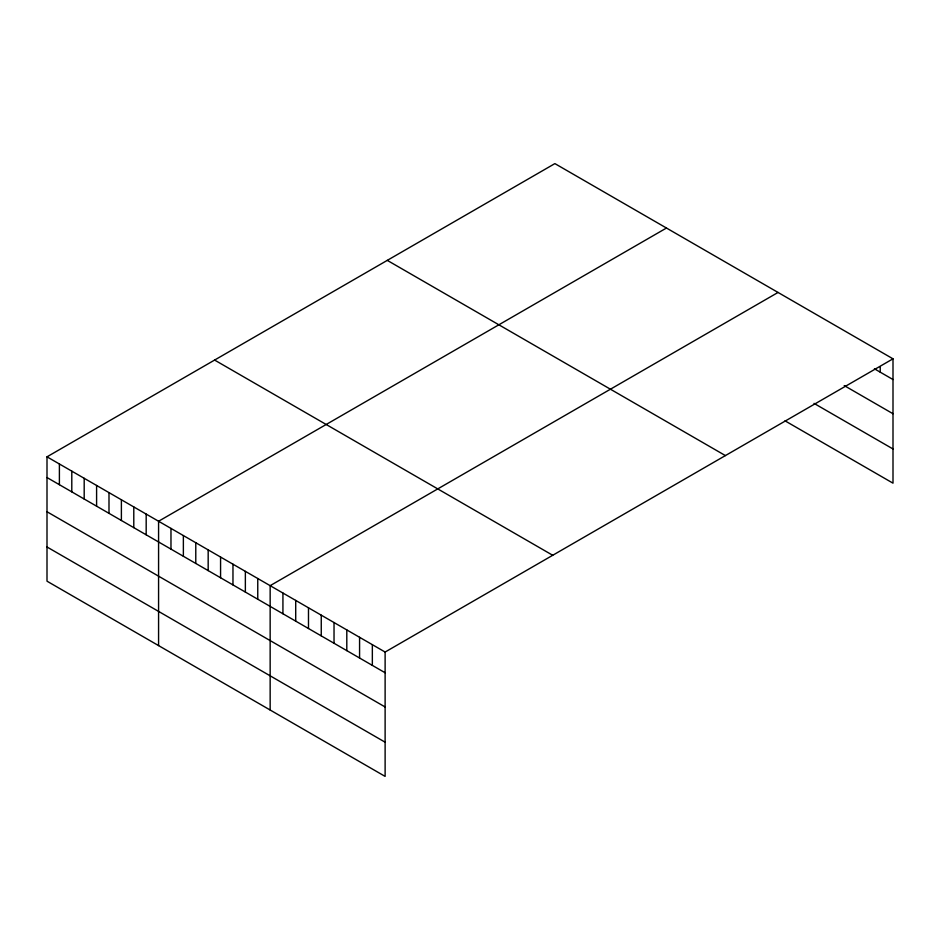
<?xml version="1.0" encoding="UTF-8"?>
<svg xmlns="http://www.w3.org/2000/svg" width="940" height="940" viewBox="0 0 940 940"><rect width="100%" height="100%" fill="white"/><g stroke="black" fill="none" stroke-linecap="round" stroke-linejoin="round"><path stroke-width="1.41" d="M893 358.822L385.118 652.043L385.118 776.393L47 581.178L47 456.828L554.882 163.607L893 358.822L893 483.172L785.006 420.826M666.46 228.032L158.578 521.254L158.578 645.604M778.038 292.446L270.156 585.667L270.156 710.017M874.423 368.809L893 379.537M844.226 385.576L893 413.741M814.04 403.389L893 448.968M387.28 260.368L725.398 455.583M214.602 360.067L552.72 555.282M47 456.828L385.118 652.043M47 477.544L385.118 672.758M47 511.748L385.118 706.962M47 546.986L385.118 742.189M880.228 366.635L880.228 372.17M372.346 644.664L372.346 665.379M359.573 637.297L359.573 658.012M346.801 629.918L346.801 650.633M334.029 622.539L334.029 643.266M321.257 615.171L321.257 635.886M308.485 607.792L308.485 628.508M295.712 600.413L295.712 621.14M282.928 593.046L282.928 613.761M257.76 578.511L257.76 599.226M245.363 571.356L245.363 592.071M232.967 564.2L232.967 584.915M220.571 557.032L220.571 577.759M208.175 549.877L208.175 570.604M195.779 542.721L195.779 563.436M183.371 535.565L183.371 556.28M170.974 528.409L170.974 549.125M146.182 514.086L146.182 534.813M133.786 506.93L133.786 527.645M121.389 499.774L121.389 520.49M108.993 492.619L108.993 513.334M96.597 485.463L96.597 506.178M84.189 478.307L84.189 499.022M71.793 471.14L71.793 491.867M59.396 463.984L59.396 484.699"/></g></svg>
